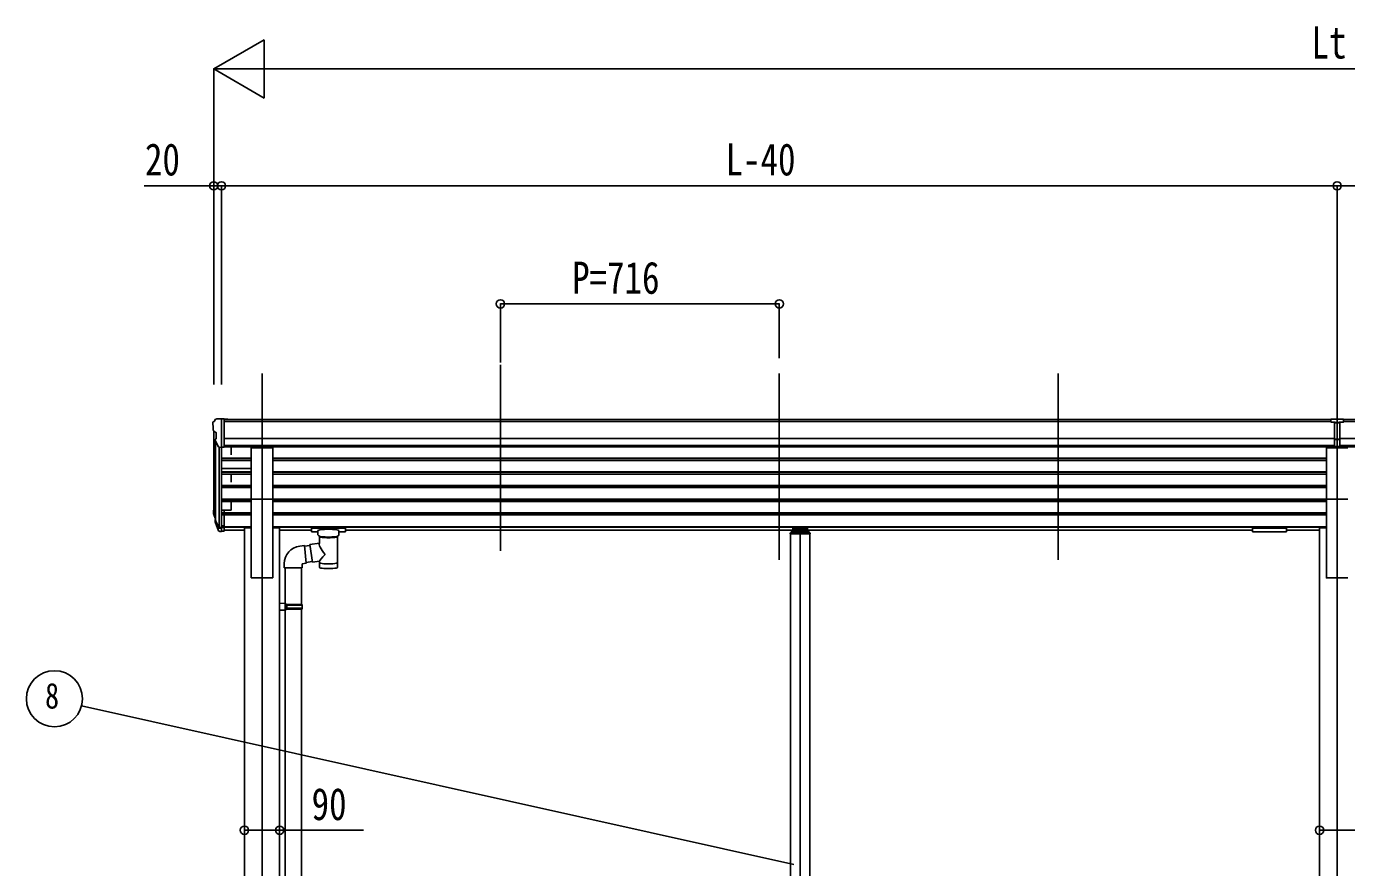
# Model space of a CAD drawing. Units: millimetres, scale not verified. Extents: x -10512 to 10512, y -7425 to 7425.
# Drawn here: x -5266 to -1877, y -2684 to -525 of the extents above; entities that cross this region are included whole.
import ezdxf
from ezdxf.enums import TextEntityAlignment as Align

# ---------------------------------------------------------------- set-up
doc = ezdxf.new("R2010")
doc.units = ezdxf.units.MM
doc.header["$LTSCALE"] = 30
for name, color, linetype in [('0-3_YKK_12', 2, 'Continuous'), ('0-4_YKK_13', 4, 'Continuous'), ('0-5_YKK_A1', 4, 'Continuous'), ('0-6_YKK_D', 6, 'Continuous')]:
    doc.layers.add(name, color=color, linetype=linetype)
doc.styles.add('ＭＳ ゴシック', font='')
doc.styles.get('ＭＳ ゴシック').set_extended_font_data('MS Gothic')

msp = doc.modelspace()

# ---------------------------------------------------------------- linework, layer by layer
at = {"layer": '0-3_YKK_12'}
for p, q in [((-4048.56, -1393.44), (-4048.56, -1870.96)), ((-3332.91, -1415.78), (-3332.91, -1893.3)), ((-2616.91, -1415.78), (-2616.91, -1893.3)), ((-3279.41, -1820.19), (-3279.41, -4247.05))]:
    msp.add_line(p, q, dxfattribs=at)
for points in [[(-4660.91, -1415.78), (-4660.91, -3940.19), (-4660.91, -4340.19), (-4660.91, -4590.19)], [(-1900.91, -1415.78), (-1900.91, -4340.19), (-1900.91, -4590.19)]]:
    msp.add_lwpolyline(points, dxfattribs=at)
at = {"layer": '0-4_YKK_13'}
for p, q in [((-4786.91, -1541.54), (-4786.91, -1542.17)), ((-4780, -1532.74), (-4784.07, -1538.54)), ((-4776.91, -1532.17), (-4779.24, -1532.31)), ((-4776.91, -1532.17), (-4758.41, -1532.17)), ((-4764.91, -1605.15), (-4764.91, -1532.17)), ((-4758.41, -1532.17), (-4748.41, -1532.26)), ((-4758.41, -1604.15), (-4758.41, -1532.17)), ((-4748.41, -1533.77), (-4748.41, -1532.26)), ((-1917.41, -1540.2), (-1917.41, -1532.36)), ((-1917.41, -1540.2), (-1907.41, -1540.2)), ((-1900.91, -1541.02), (-1907.41, -1540.62)), ((-1907.41, -1542.2), (-1894.41, -1542.2)), ((-1894.41, -1540.68), (-1900.91, -1541)), ((-1894.41, -1603.83), (-1894.41, -1538.55)), ((-4784.38, -1563.35), (-4779.06, -1566.42)), ((-4772.53, -1603.34), (-4781.54, -1587.75)), ((-4778.91, -1566.68), (-4778.91, -1582.96)), ((-1907.41, -1583.72), (-1900.91, -1583.89)), ((-1900.91, -1583.89), (-1894.41, -1583.72)), ((-4764.91, -1605.15), (-4770.12, -1604.83)), ((-4758.41, -1604.15), (-4764.91, -1604.15)), ((-4633.41, -1737.61), (-4633.41, -1605.82)), ((-1907.41, -1602.77), (-1900.91, -1603.16)), ((-1900.91, -1603.16), (-1894.41, -1602.77)), ((-4688.41, -1737.61), (-4633.41, -1737.61)), ((-1928.41, -1737.61), (-1873.41, -1737.61)), ((-4783.81, -1780.08), (-4779.94, -1788.03)), ((-4783.21, -1778.7), (-4779.94, -1785.77)), ((-4781.5, -1791.36), (-4781.16, -1795.76)), ((-4781.16, -1795.76), (-4772.35, -1819.31)), ((-4780.55, -1795.2), (-4772.35, -1811.37)), ((-4771.34, -1810.25), (-4779.1, -1794.84)), ((-4764.91, -1765.89), (-4764.91, -1820.66)), ((-4758.41, -1765.89), (-4764.91, -1765.89)), ((-4758.41, -1765.89), (-4758.41, -1819.92)), ((-4764.91, -1810.92), (-4770.04, -1810.92)), ((-4764.91, -1812.73), (-4769.75, -1812.73)), ((-4764.91, -1820.66), (-4769.75, -1820.66)), ((-4758.41, -1806.02), (-4764.91, -1806.02)), ((-4758.41, -1810.9), (-4764.91, -1810.9)), ((-4758.41, -1819.92), (-4764.91, -1819.92)), ((-4533.91, -1810.47), (-4533.91, -1821.23)), ((-4448.91, -1809.81), (-4531.91, -1809.81)), ((-4448.91, -1811.99), (-4531.91, -1811.99)), ((-4517.41, -1821.9), (-4531.91, -1821.9)), ((-4517.41, -1828.7), (-4517.41, -1818.43)), ((-4463.41, -1828.7), (-4463.41, -1818.43)), ((-4448.91, -1821.9), (-4463.41, -1821.9)), ((-4446.91, -1810.47), (-4446.91, -1821.23)), ((-4446.91, -1810.66), (-4446.91, -1812.2)), ((-3304.91, -1825.69), (-3304.91, -1827.19)), ((-3253.91, -1827.19), (-3304.91, -1827.19)), ((-3255.41, -1824.19), (-3303.41, -1824.19)), ((-3301.91, -1819.72), (-3301.91, -1824.19)), ((-3299.41, -1817.15), (-3297.91, -1817.15)), ((-3299.41, -1819.67), (-3299.41, -1824.19)), ((-3299.41, -1819.67), (-3297.91, -1819.67)), ((-3299.41, -1821.56), (-3259.41, -1821.56)), ((-3260.91, -1811.23), (-3297.91, -1811.23)), ((-3297.91, -1811.23), (-3297.91, -1819.67)), ((-3297.91, -1813.72), (-3260.91, -1813.72)), ((-3295.31, -1816.16), (-3295.31, -1816.64)), ((-3291.86, -1818.04), (-3291.86, -1818.38)), ((-3289.9, -1817.72), (-3289.9, -1818.05)), ((-3289.41, -1816.81), (-3289.41, -1819.49)), ((-3288.92, -1817.72), (-3288.92, -1818.05)), ((-3286.96, -1818.38), (-3286.96, -1818.04)), ((-3283.51, -1816.16), (-3283.51, -1816.64)), ((-3275.31, -1816.16), (-3275.31, -1816.64)), ((-3271.86, -1818.04), (-3271.86, -1818.38)), ((-3269.9, -1817.72), (-3269.9, -1818.05)), ((-3269.41, -1816.81), (-3269.41, -1819.49)), ((-3268.92, -1817.72), (-3268.92, -1818.05)), ((-3266.96, -1818.38), (-3266.96, -1818.04)), ((-3263.51, -1816.16), (-3263.51, -1816.64)), ((-3260.91, -1811.23), (-3260.91, -1819.67)), ((-3260.91, -1817.15), (-3259.41, -1817.15)), ((-3260.91, -1819.67), (-3259.41, -1819.67)), ((-3259.41, -1819.67), (-3259.41, -1824.19)), ((-3256.91, -1824.19), (-3256.91, -1819.72)), ((-3253.91, -1825.69), (-3253.91, -1827.19)), ((-2117.91, -1810.47), (-2117.91, -1821.23)), ((-2117.91, -1810.66), (-2117.91, -1812.2)), ((-2115.91, -1809.81), (-2032.91, -1809.81)), ((-2115.91, -1811.99), (-2032.91, -1811.99)), ((-2115.91, -1821.9), (-2032.91, -1821.9)), ((-2030.91, -1810.47), (-2030.91, -1821.23)), ((-4564.26, -1858.24), (-4551.74, -1856.68)), ((-4538.24, -1856.56), (-4551.57, -1858.63)), ((-4538.53, -1854.68), (-4513.31, -1850.77)), ((-4538.53, -1854.68), (-4531.51, -1899.94)), ((-4513.31, -1850.78), (-4513.31, -1833.19)), ((-4467.51, -1833.2), (-4467.49, -1913.5)), ((-4513.31, -1897.12), (-4531.51, -1899.94)), ((-4513.33, -1913.5), (-4513.31, -1896.87)), ((-4603.66, -1914.25), (-4603.66, -1903.34)), ((-4557.66, -1914.25), (-4603.66, -1914.25)), ((-4601.71, -1914.25), (-4601.71, -2005.55)), ((-4559.71, -1914.25), (-4559.71, -2008.11)), ((-4531.8, -1898.07), (-4547.91, -1900.56)), ((-4599.71, -2005.61), (-4615.71, -2005.14)), ((-4615.71, -2005.14), (-4615.71, -2023.08)), ((-4599.71, -2022.61), (-4615.71, -2023.08)), ((-4599.71, -2007.61), (-4601.71, -2007.61)), ((-4558.71, -2008.11), (-4601.71, -2008.11)), ((-4557.71, -2010.11), (-4601.71, -2010.11)), ((-4557.71, -2018.11), (-4601.71, -2018.11)), ((-4558.71, -2020.11), (-4601.71, -2020.11)), ((-4601.71, -2864.81), (-4601.71, -2022.67)), ((-4599.71, -2007.61), (-4599.71, -2005.61)), ((-4599.71, -2022.61), (-4599.71, -2020.61)), ((-4597.23, -2010.11), (-4596.8, -2008.11)), ((-4559.71, -2867.37), (-4559.71, -2020.11)), ((-4557.71, -2010.11), (-4558.71, -2008.11)), ((-4557.71, -2018.11), (-4558.71, -2020.11)), ((-4557.71, -2010.11), (-4557.71, -2018.11))]:
    msp.add_line(p, q, dxfattribs=at)
for points in [[(-1917.41, -1532.36), (-1899.41, -1532.2), (-1884.41, -1532.33)], [(-1894.41, -1603.83), (-1900.91, -1604.23), (-1907.41, -1603.83), (-1907.41, -1538.49)], [(-1894.41, -1540.16), (-1884.41, -1540.07), (-1884.41, -1532.33)], [(-1894.41, -1584.82), (-1897.67, -1584.91), (-1900.91, -1584.99), (-1904.15, -1584.91), (-1907.41, -1584.82)], [(-4688.41, -1737.61), (-4688.41, -1605.82), (-4633.41, -1605.82)], [(-1928.41, -1737.61), (-1928.41, -1605.82), (-1873.41, -1605.82)], [(-4531.91, -1809.81), (-4532.26, -1809.81), (-4532.79, -1809.84), (-4533.24, -1809.89), (-4533.54, -1809.97), (-4533.71, -1810.06), (-4533.83, -1810.2), (-4533.9, -1810.38), (-4533.91, -1810.47)], [(-4531.91, -1821.9), (-4532.26, -1821.89), (-4532.79, -1821.87), (-4533.24, -1821.82), (-4533.54, -1821.74), (-4533.71, -1821.64), (-4533.83, -1821.5), (-4533.9, -1821.32), (-4533.91, -1821.23)], [(-4513.31, -1833.19), (-4513.54, -1833.1), (-4514.9, -1832.36), (-4516.01, -1831.52), (-4516.77, -1830.65), (-4517.23, -1829.75), (-4517.4, -1828.87)], [(-4463.45, -1828.65), (-4463.42, -1829), (-4463.67, -1829.96), (-4464.19, -1830.84), (-4464.99, -1831.68), (-4466.11, -1832.48), (-4467.51, -1833.2)], [(-4446.91, -1810.47), (-4446.95, -1810.28), (-4447.03, -1810.14), (-4447.13, -1810.05), (-4447.23, -1809.99), (-4447.35, -1809.94), (-4447.64, -1809.88), (-4448.13, -1809.83), (-4448.67, -1809.81), (-4448.91, -1809.81)], [(-4446.91, -1821.23), (-4446.95, -1821.43), (-4447.03, -1821.56), (-4447.13, -1821.66), (-4447.23, -1821.72), (-4447.35, -1821.76), (-4447.64, -1821.83), (-4448.13, -1821.87), (-4448.67, -1821.89), (-4448.91, -1821.9)], [(-3290.88, -1818.27), (-3290.69, -1818.3), (-3290.61, -1818.3), (-3290.5, -1818.31), (-3290.33, -1818.3), (-3290.19, -1818.27), (-3290.06, -1818.23), (-3289.97, -1818.18), (-3289.92, -1818.12)], [(-3288.9, -1818.12), (-3288.84, -1818.18), (-3288.75, -1818.23), (-3288.63, -1818.27), (-3288.48, -1818.3), (-3288.31, -1818.31), (-3288.21, -1818.3), (-3288.13, -1818.3), (-3287.94, -1818.27)], [(-3270.88, -1818.27), (-3270.69, -1818.3), (-3270.61, -1818.3), (-3270.5, -1818.31), (-3270.33, -1818.3), (-3270.19, -1818.27), (-3270.06, -1818.23), (-3269.97, -1818.18), (-3269.92, -1818.12)], [(-3268.9, -1818.12), (-3268.84, -1818.18), (-3268.75, -1818.23), (-3268.63, -1818.27), (-3268.48, -1818.3), (-3268.31, -1818.31), (-3268.21, -1818.3), (-3268.13, -1818.3), (-3267.94, -1818.27)], [(-2117.91, -1810.47), (-2117.87, -1810.28), (-2117.79, -1810.14), (-2117.69, -1810.05), (-2117.59, -1809.99), (-2117.47, -1809.94), (-2117.18, -1809.88), (-2116.69, -1809.83), (-2116.14, -1809.81), (-2115.91, -1809.81)], [(-2117.91, -1821.23), (-2117.87, -1821.43), (-2117.79, -1821.56), (-2117.69, -1821.66), (-2117.59, -1821.72), (-2117.47, -1821.76), (-2117.18, -1821.83), (-2116.69, -1821.87), (-2116.14, -1821.89), (-2115.91, -1821.9)], [(-2032.91, -1809.81), (-2032.56, -1809.81), (-2032.03, -1809.84), (-2031.58, -1809.89), (-2031.27, -1809.97), (-2031.1, -1810.06), (-2030.98, -1810.2), (-2030.92, -1810.38), (-2030.91, -1810.47)], [(-2032.91, -1821.9), (-2032.56, -1821.89), (-2032.03, -1821.87), (-2031.58, -1821.82), (-2031.27, -1821.74), (-2031.1, -1821.64), (-2030.98, -1821.5), (-2030.92, -1821.32), (-2030.91, -1821.23)], [(-4551.74, -1856.68), (-4547.74, -1902.51), (-4557.66, -1904.25), (-4557.66, -1914.25)], [(-4599.71, -2020.61), (-4601.71, -2020.61), (-4601.71, -2007.61)], [(-4597.23, -2010.11), (-4597.23, -2018.11), (-4596.8, -2020.11)]]:
    msp.add_lwpolyline(points, dxfattribs=at)
for centre, radius, start, end in [((-4783.91, -1541.54), 3, 93, 180), ((-4584.91, -1542.17), 202, 180, 184.94904), ((-4779.18, -1533.31), 1, 93.5, 145), ((-4780, -1558.98), 6.18, 185.7035, 224.99897), ((-4778.94, -1586.25), 3, 94.7167, 210), ((-4779.21, -1582.96), 0.3, 274.7167, 0), ((-4779.21, -1566.68), 0.3, 0, 60), ((-4769.94, -1601.84), 3, 210, 266.5), ((-4755.73, -1770.96), 29.53, 186.50806, 197.98144), ((-4754.32, -1769.21), 30.41, 187.1552, 198.19734), ((-3303.41, -1825.69), 1.5, 90, 180), ((-3255.41, -1825.69), 1.5, 0, 90), ((-4557.75, -1903.69), 45.91, 98.14944, 179.55845)]:
    msp.add_arc(centre, radius, start, end, dxfattribs=at)
for centre, major_axis, ratio, start_param, end_param in [((-1876.34, -1542.51), (24.57, -1.51), 0.121868, 3.1422238, 3.1491027), ((-4696.26, -1771.4), (-89.06, 1.43), 0.57596, 6.1962358, 6.3678173), ((-4697.05, -1764.72), (87.93, 4.42), 0.541684, 3.0659337, 3.2228513), ((-4780.2, -1791.36), (1.3, 0), 0.90356, 1.3700892, 3.347195), ((-4694.28, -1775.17), (-89.07, 0), 0.90356, 0.2056023, 0.2515348), ((-4694.99, -1771.3), (-88.05, 0), 0.90356, 0.2662965, 0.3003836), ((-4769.75, -1810.02), (-3, 0), 0.90356, 0.5235988, 1.5707963), ((-4769.75, -1817.95), (3, 0), 0.90356, 3.6651914, 4.712389), ((-4770.04, -1809.57), (-1.5, 0), 0.90356, 0.5235988, 1.5707963), ((-4531.91, -1812.2), (-2, 0), 0.109601, 4.712389, 6.2831853), ((-4490.41, -1818.43), (-27, 0), 0.122176, 3.1415927, 6.2831853), ((-4501.41, -1828.7), (-16, 0), 0.361356, 0, 0.0194874), ((-4448.91, -1812.2), (-2, 0), 0.109601, 3.1415927, 4.712389), ((-3299.41, -1819.72), (0, 2.57), 0.97237, 6.2831853, 7.8539816), ((-3289.41, -1816.16), (5.9, 0), 0.342073, 0, 3.1415927), ((-3289.41, -1810.87), (8.02, 0), 0.939674, 4.4018361, 4.5279947), ((-3289.41, -1811.2), (8.02, 0), 0.939674, 4.4018361, 4.5279947), ((-3289.41, -1810.2), (8.02, 0), 0.939674, 4.6512338, 4.7735441), ((-3289.41, -1810.87), (-8.02, 0), 0.939674, 1.7551906, 1.8813492), ((-3289.41, -1811.2), (-8.02, 0), 0.939674, 1.7551906, 1.8813492), ((-3269.41, -1816.16), (5.9, 0), 0.342073, 0, 3.1415927), ((-3269.41, -1810.87), (8.02, 0), 0.939674, 4.4018361, 4.5279947), ((-3269.41, -1811.2), (8.02, 0), 0.939674, 4.4018361, 4.5279947), ((-3269.41, -1810.2), (8.02, 0), 0.939674, 4.6512338, 4.7735441), ((-3269.41, -1810.87), (-8.02, 0), 0.939674, 1.7551906, 1.8813492), ((-3269.41, -1811.2), (-8.02, 0), 0.939674, 1.7551906, 1.8813492), ((-3259.41, -1819.72), (0, 2.57), 0.97237, 4.712389, 6.2831853), ((-2115.91, -1812.2), (2, 0), 0.109601, 1.5707963, 3.1415927), ((-2032.91, -1812.2), (2, 0), 0.109601, 0, 1.5707963), ((-4490.41, -1877.32), (22.81, -26.62), 0.234429, 3.1563334, 4.5976381), ((-4490.4, -1833.66), (-22.92, 0.42), 0.07247, 0.0008089, 1.5716053), ((-4490.4, -1835.28), (-22.92, 0.42), 0.07247, 0.0008089, 1.5716053), ((-4490.42, -1833.66), (22.91, 0.42), 0.072511, 4.711586, 6.2823824), ((-4490.42, -1835.28), (22.91, 0.42), 0.072511, 4.711586, 6.2823824), ((-4492.96, -1874.67), (-20.32, -22.25), 0.045535, 4.9756507, 6.2441899), ((-4490.41, -1913.5), (-22.92, 0), 0.101955, 6.2829723, 9.4248207), ((-4490.41, -1901.06), (-22.91, 0), 0.122865, 6.2831853, 9.424778)]:
    msp.add_ellipse(centre, major_axis=major_axis, ratio=ratio, start_param=start_param, end_param=end_param, dxfattribs=at)
for centre in [(-3289.41, -1816.64), (-3269.41, -1816.64)]:
    msp.add_ellipse(centre, major_axis=(5.9, 0), ratio=0.342073, dxfattribs=at)
at = {"layer": '0-5_YKK_A1'}
for p, q in [((-1917.41, -1533.77), (-4758.41, -1533.77)), ((-1917.41, -1538.99), (-4758.41, -1538.99)), ((956.59, -1533.77), (-1884.41, -1533.77)), ((956.59, -1538.99), (-1884.41, -1538.99)), ((-4784.91, -1562.74), (-4784.91, -1765.53)), ((-4779.94, -1590.52), (-4779.94, -1792.24)), ((-4764.91, -1573.27), (-4764.91, -1765.89)), ((-1907.41, -1582.52), (-4758.41, -1582.52)), ((956.59, -1582.52), (-1894.41, -1582.52)), ((-4770.91, -1604.68), (-4770.92, -1810.67)), ((-1907.41, -1600.37), (-4758.41, -1600.37)), ((-1907.41, -1603.62), (-4758.41, -1603.62)), ((-4739.91, -1603.62), (-4739.91, -1624.19)), ((956.59, -1600.37), (-1894.41, -1600.37)), ((956.59, -1603.62), (-1894.41, -1603.62)), ((-4764.91, -1632.47), (-4688.41, -1632.47)), ((-4764.91, -1633.97), (-4688.41, -1633.97)), ((-4764.91, -1638.28), (-4688.41, -1638.28)), ((-4764.91, -1659.25), (-4688.41, -1659.25)), ((-1928.41, -1632.47), (-4633.41, -1632.47)), ((-1928.41, -1633.97), (-4633.41, -1633.97)), ((-1928.41, -1638.28), (-4633.41, -1638.28)), ((-4764.91, -1667.56), (-4688.41, -1667.56)), ((-4764.91, -1669.06), (-4688.41, -1669.06)), ((-4764.91, -1673.38), (-4688.41, -1673.38)), ((-4739.91, -1673.38), (-4739.91, -1694.3)), ((-1928.41, -1667.56), (-4633.41, -1667.56)), ((-1928.41, -1669.06), (-4633.41, -1669.06)), ((-1928.41, -1673.38), (-4633.41, -1673.38)), ((-4764.91, -1702.61), (-4688.41, -1702.61)), ((-4764.91, -1704.11), (-4688.41, -1704.11)), ((-4764.91, -1708.42), (-4688.41, -1708.42)), ((-1928.41, -1702.61), (-4633.41, -1702.61)), ((-1928.41, -1704.11), (-4633.41, -1704.11)), ((-1928.41, -1708.42), (-4633.41, -1708.42)), ((-4764.91, -1737.76), (-4688.41, -1737.76)), ((-4764.91, -1739.26), (-4688.41, -1739.26)), ((-4764.91, -1743.58), (-4688.41, -1743.58)), ((-4739.91, -1743.48), (-4739.91, -1766.52)), ((-4688.41, -1737.61), (-4688.41, -1940.19)), ((-4633.41, -1737.61), (-4633.41, -1940.19)), ((-1928.41, -1737.76), (-4633.41, -1737.76)), ((-1928.41, -1739.26), (-4633.41, -1739.26)), ((-1928.41, -1743.58), (-4633.41, -1743.58)), ((-4764.91, -1772.75), (-4688.41, -1772.75)), ((-4764.91, -1774.24), (-4688.41, -1774.24)), ((-4764.91, -1778.56), (-4688.41, -1778.56)), ((-4739.91, -1766.52), (-4758.41, -1766.52)), ((-1928.41, -1772.75), (-4633.41, -1772.75)), ((-1928.41, -1774.24), (-4633.41, -1774.24)), ((-1928.41, -1778.56), (-4633.41, -1778.56)), ((-4758.41, -1808.6), (-4688.41, -1808.6)), ((-4758.41, -1809.99), (-4688.41, -1809.99)), ((-4706.11, -1817.68), (-4758.41, -1817.68)), ((-4706.11, -1811.19), (-4688.41, -1811.19)), ((-4706.11, -1811.19), (-4706.11, -4440.19)), ((-1928.41, -1808.6), (-4633.41, -1808.6)), ((-1928.41, -1809.99), (-4633.41, -1809.99)), ((-4615.71, -1811.19), (-4633.41, -1811.19)), ((-4615.71, -1811.19), (-4615.71, -4440.19)), ((-4615.71, -1817.68), (-4533.91, -1817.68)), ((-2117.91, -1817.68), (-4446.91, -1817.68)), ((-3304.41, -1827.19), (-3304.41, -4190.19)), ((-3254.41, -1827.19), (-3254.41, -4190.19)), ((-1946.11, -1817.68), (-2030.91, -1817.68)), ((-1946.11, -1811.19), (-1928.41, -1811.19)), ((-1946.11, -1811.19), (-1946.11, -4440.19)), ((-4688.41, -1940.19), (-4633.41, -1940.19))]:
    msp.add_line(p, q, dxfattribs=at)
msp.add_lwpolyline([(-1928.41, -1737.61), (-1928.41, -1940.19), (-1873.41, -1940.19)], dxfattribs=at)
at = {"layer": '0-6_YKK_D'}
for p, q in [((-4784.91, -633.77), (-4655.01, -558.77)), ((-4655.01, -708.77), (-4655.01, -558.77)), ((-4784.91, -1443.35), (-4784.91, -632.77)), ((-4784.91, -633.77), (-4655.01, -708.77)), ((-4784.91, -633.77), (-4525.1, -633.77)), ((-4634.91, -633.77), (833.09, -633.77)), ((-4784.91, -1442.35), (-4784.91, -932.77)), ((-4764.91, -1443.35), (-4764.91, -932.77)), ((-4764.91, -1443.35), (-4764.91, -932.77)), ((-4764.91, -933.77), (-1900.91, -933.77)), ((-1900.91, -1443.35), (-1900.91, -932.77)), ((-1900.91, -1443.35), (-1900.91, -932.77)), ((-1900.91, -933.77), (963.09, -933.77)), ((-4048.91, -1386.89), (-4048.91, -1235.79)), ((-4048.91, -1236.79), (-3332.91, -1236.79)), ((-3332.91, -1375.76), (-3332.91, -1235.79)), ((-3295.55, -2675.41), (-5124.07, -2268.29))]:
    msp.add_line(p, q, dxfattribs=at)
for points in [[(-4764.91, -933.77), (-4784.91, -933.77), (-4963.41, -933.77)], [(-4706.11, -2587.66), (-4615.71, -2587.66), (-4400.28, -2587.66)], [(-1946.11, -2587.66), (-1855.71, -2587.66), (-1640.28, -2587.66)]]:
    msp.add_lwpolyline(points, dxfattribs=at)
for centre, radius in [((-4784.91, -933.77), 10.62), ((-4764.91, -933.77), 10.62), ((-4764.91, -933.77), 10.62), ((-1900.91, -933.77), 10.62), ((-1900.91, -933.77), 10.62), ((-4048.91, -1236.79), 10.62), ((-3332.91, -1236.79), 10.62), ((-5193.76, -2250.18), 72), ((-4706.11, -2587.66), 10.62), ((-4615.71, -2587.66), 10.62), ((-1946.11, -2587.66), 10.62)]:
    msp.add_circle(centre, radius, dxfattribs=at)

# ---------------------------------------------------------------- texts
at = {"layer": '0-6_YKK_D', "style": 'ＭＳ ゴシック', "width": 0.8}
for s, height, p in [('Lt', 82.48, (-1966.91, -631.77)), ('20', 82.48, (-4961.41, -931.77)), ('L-40', 82.48, (-3470.91, -931.77)), ('P=716', 82.48, (-3864.91, -1235.49)), ('8', 65.98, (-5217.76, -2295.18)), ('90', 82.48, (-4533.58, -2586.36))]:
    msp.add_text(s, height=height, dxfattribs=at).set_placement(p, align=Align.BOTTOM_LEFT)

doc.saveas('drawing.dxf')
